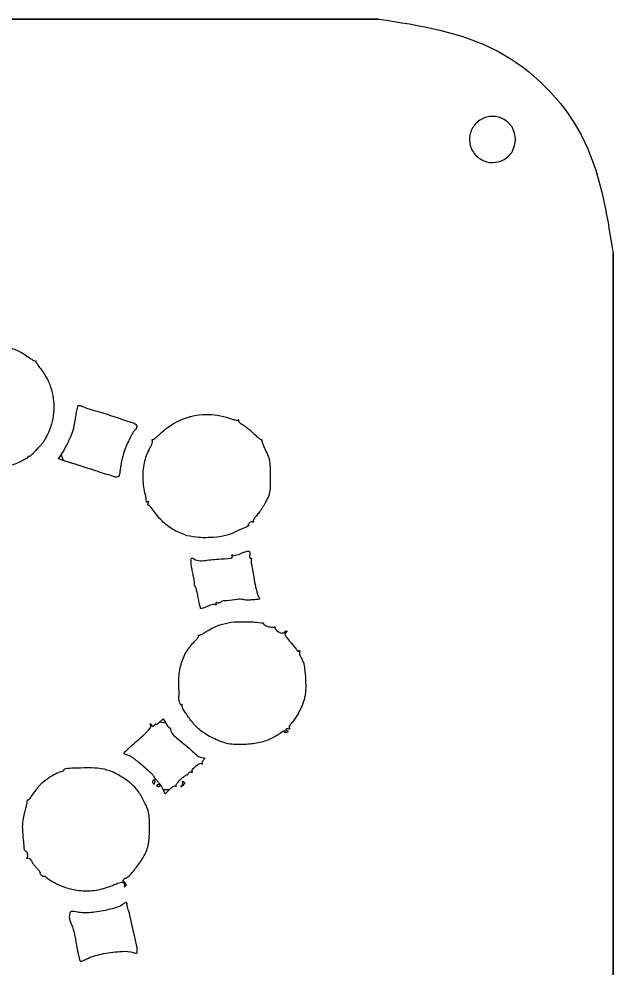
# Model space of a CAD drawing. Extents: x 39 to 164, y 11 to 266.
# Drawn here: x 113.3 to 164, y 185.1 to 266.2 of the extents above; entities that cross this region are included whole.
import ezdxf

# ---------------------------------------------------------------- set-up
doc = ezdxf.new("R2010")
doc.units = 0
doc.layers.add('Back', color=7, linetype='CONTINUOUS')
doc.layers.add('Layer_1', color=7, linetype='CONTINUOUS')

msp = doc.modelspace()

# ---------------------------------------------------------------- linework, layer by layer
at = {"layer": 'Back', "color": 7}
for points in [[(117.057994, 228.492091), (116.65423, 228.640105), (116.877694, 228.958621)], [(120.037914, 227.537347), (120.037914, 227.537347)], [(127.652972, 222.062645), (127.652961, 222.062628)], [(128.788267, 215.869566), (128.788267, 215.869578)], [(125.287264, 206.158421), (125.593647, 206.436514), (125.815465, 206.060036)], [(130.146044, 204.660276), (130.146052, 204.660264)], [(124.695317, 201.039074), (124.695317, 201.039074)], [(125.057075, 200.780857), (125.057075, 200.780857)], [(126.123327, 200.403275), (125.753498, 200.045962), (125.598445, 200.407627), (125.598445, 200.40763)], [(127.201684, 200.799981), (127.201676, 200.799964)], [(117.648183, 191.92519), (117.648183, 191.92519)], [(118.456445, 185.899376), (118.456445, 185.899376)]]:
    msp.add_lwpolyline(points, close=True, dxfattribs=at)
for points, knots in [([(109.19694, 227.989357), (109.075002, 228.028079), (108.851277, 228.099125), (108.568607, 228.195398), (108.383912, 228.28177), (108.261107, 228.338268), (108.155048, 228.339381), (108.065466, 228.318293), (108.013376, 228.266572), (107.955506, 228.293148), (108.012754, 228.350356), (107.984266, 228.44642), (107.882169, 228.543001), (107.718529, 228.636244), (107.521003, 228.751057), (107.328681, 228.90056), (107.171546, 229.065525), (107.033373, 229.206564), (106.892041, 229.286616), (106.761719, 229.29987), (106.689386, 229.256451), (106.618692, 229.287044), (106.675019, 229.365388), (106.631703, 229.49913), (106.535103, 229.690337), (106.350094, 229.933233), (106.128194, 230.243805), (105.909678, 230.616244), (105.686384, 231.048096), (105.484414, 231.543401), (105.402687, 232.241008), (105.413409, 233.085897), (105.385777, 233.939848), (105.528279, 234.727771), (105.854331, 235.332762), (106.18626, 235.935921), (106.58482, 236.459194), (107.002569, 236.87854), (107.388916, 237.216089), (107.5847, 237.472182), (107.751468, 237.612349), (107.719848, 237.704714), (107.772013, 237.719702), (107.887246, 237.633093), (108.24715, 237.800839), (108.741257, 237.908474), (109.201159, 238.211063), (109.694293, 238.282159), (110.192633, 238.298435), (111.029688, 238.302312), (112.04699, 238.241353), (113.173131, 237.921644), (113.877147, 237.478197), (114.345902, 237.126006), (114.543286, 237.03658), (114.692035, 236.932945), (114.735029, 236.992267), (114.762728, 236.975385), (114.695028, 236.92174), (114.838683, 236.775549), (114.933945, 236.553452), (115.527912, 235.849836), (116.17513, 234.54753), (116.368502, 232.537263), (115.950848, 231.119015), (115.523422, 230.342236), (115.387161, 230.100457), (115.277453, 229.9323), (115.126625, 229.797249), (114.940073, 229.58319), (114.70157, 229.319877), (114.457183, 229.053544), (114.281813, 228.909308), (114.139457, 228.795363), (114.084471, 228.85426), (114.042642, 228.817918), (114.055106, 228.721875), (113.828515, 228.609112), (113.538151, 228.437078), (112.826809, 228.128533), (111.793324, 227.846344), (110.461429, 227.732782), (109.606527, 227.90624), (109.196931, 227.989346)], [0, 0, 0, 0, 0.384055, 0.704649, 0.893157, 0.997896, 1.105336, 1.203546, 1.272359, 1.299028, 1.35309, 1.437178, 1.57687, 1.765747, 2.002007, 2.261946, 2.492574, 2.685861, 2.851236, 2.972916, 3.055263, 3.096056, 3.151175, 3.273882, 3.501977, 3.798097, 4.184616, 4.648341, 5.090901, 5.644528, 6.240536, 7.180807, 8.18219, 8.798564, 9.555055, 10.225854, 10.866596, 11.516102, 12.009973, 12.374874, 12.536367, 12.576912, 12.60829, 12.665129, 12.988986, 13.613856, 14.28106, 14.562264, 15.09881, 15.777484, 17.073117, 18.148454, 19.234267, 19.58683, 19.8479, 19.966541, 20.002898, 20.013533, 20.045623, 20.172714, 20.466074, 20.866888, 22.83192, 24.795278, 26.768243, 27.155186, 27.454525, 27.602236, 27.753719, 28.058856, 28.451721, 28.831234, 29.103223, 29.217311, 29.259696, 29.293435, 29.349346, 29.526884, 29.920399, 30.451256, 31.794669, 33.15279, 34.401997, 34.401997, 34.401997, 34.401997]), ([(116.877694, 228.958621), (117.026989, 229.203422), (117.346962, 229.728084), (117.701539, 230.500738), (117.953412, 231.129698), (118.026526, 231.620059), (118.099579, 232.023127), (118.173989, 232.507095), (118.243095, 232.855288), (118.317439, 233.221531), (118.605947, 233.159362), (119.077827, 232.927127), (120.36247, 232.577262), (121.712437, 232.149586), (122.793069, 231.769111), (123.240486, 231.630895), (123.348695, 231.398167), (123.312649, 231.267826), (123.291439, 231.174666), (123.106252, 231.062218), (122.870784, 230.604838), (122.517993, 229.932015), (122.226043, 229.22805), (122.086261, 228.64154), (121.993876, 228.199155), (121.929108, 227.749369), (121.877882, 227.403507), (121.816031, 227.119515), (121.585706, 227.031265), (121.252436, 227.184224), (120.716099, 227.30561), (120.281856, 227.453992), (120.037914, 227.537347)], [0, 0, 0, 0, 0.859245, 1.841546, 2.551015, 2.877665, 3.323005, 3.790641, 4.303531, 4.529471, 4.667147, 5.067822, 6.195129, 8.563472, 9.321125, 9.697909, 9.888923, 10.010636, 10.103125, 10.156534, 10.639364, 11.585633, 12.474159, 12.904627, 13.392601, 13.833386, 14.253576, 14.482849, 14.623721, 14.925811, 15.526569, 16.296664, 16.296664, 16.296664, 16.296664]), ([(127.652961, 222.062628), (127.275621, 222.203993), (126.531814, 222.48265), (125.5588, 223.204292), (124.976429, 223.906172), (124.615545, 224.421317), (124.45131, 224.590595), (124.336056, 224.701965), (124.260446, 224.658489), (124.286829, 224.758456), (124.305105, 224.828829), (124.370196, 224.921518), (124.320142, 225.021104), (124.233735, 224.952025), (124.186718, 224.917769), (124.112376, 224.918241), (124.174189, 225.008725), (124.144784, 225.151057), (124.121951, 225.416834), (123.945322, 226.052684), (123.82416, 227.09233), (123.968806, 228.434), (124.329978, 229.340657), (124.613394, 229.842196), (124.677919, 230.022223), (124.689284, 230.165128), (124.639064, 230.221364), (124.645872, 230.281979), (124.741192, 230.257585), (124.881175, 230.395335), (125.141138, 230.575202), (125.819172, 231.261595), (127.126594, 232.111232), (129.19486, 232.548399), (130.694455, 232.29657), (131.540348, 231.986785), (131.787557, 231.94719), (131.951659, 231.908932), (132.021568, 231.976216), (132.06215, 231.93693), (132.007087, 231.888237), (132.034378, 231.788154), (132.137167, 231.694769), (132.321551, 231.593463), (132.583016, 231.424939), (132.900231, 231.164681), (133.236502, 230.859029), (133.537513, 230.567181), (133.772671, 230.381059), (133.906977, 230.267947), (133.992025, 230.264053), (134.014685, 230.205565), (134.010251, 230.108253), (134.075642, 229.918472), (134.192595, 229.632598), (134.390335, 229.220501), (134.639234, 228.730126), (134.735396, 227.986926), (134.719404, 227.110132), (134.744693, 226.235454), (134.635587, 225.480618), (134.354372, 224.968214), (134.083505, 224.496326), (133.827167, 224.108492), (133.587693, 223.803905), (133.389609, 223.579648), (133.301887, 223.414088), (133.244255, 223.289356), (133.32174, 223.235646), (133.26831, 223.219237), (133.224347, 223.266929), (133.128101, 223.274059), (133.024, 223.235517), (132.930499, 223.156854), (132.882013, 223.080514), (132.830161, 223.002094), (132.978247, 222.913292), (132.225578, 222.651296), (131.859657, 222.408926), (130.877396, 222.018383), (129.841902, 221.909666), (128.722857, 221.874148), (127.982398, 222.004605), (127.652972, 222.062645)], [0, 0, 0, 0, 1.20493, 2.375139, 3.574023, 3.953726, 4.222556, 4.332867, 4.36324, 4.416085, 4.524606, 4.655108, 4.701762, 4.798408, 4.881984, 4.915493, 4.961829, 5.107663, 5.385142, 5.738946, 7.096278, 8.489125, 9.742984, 9.999778, 10.205569, 10.327049, 10.392551, 10.427891, 10.468413, 10.626642, 10.974357, 11.440736, 13.494131, 15.562521, 17.626502, 17.971724, 18.24451, 18.39208, 18.448077, 18.471821, 18.526877, 18.610428, 18.74907, 18.936889, 19.240698, 19.681112, 20.1652, 20.606016, 20.932382, 21.076341, 21.115764, 21.166988, 21.237658, 21.415248, 21.750793, 22.173835, 22.78441, 23.386312, 24.393949, 25.41889, 26.012386, 26.651828, 27.151399, 27.649718, 28.040954, 28.320824, 28.528293, 28.633008, 28.679111, 28.698576, 28.762859, 28.856238, 28.968193, 29.093298, 29.203991, 29.271601, 29.307862, 29.633185, 30.562098, 31.437273, 32.502669, 33.753426, 34.755859, 34.755859, 34.755859, 34.755859]), ([(120.037914, 227.537347), (119.798612, 227.616291), (119.380939, 227.754079), (118.883953, 227.916368), (118.597407, 228.008126), (118.44198, 228.053807), (118.313233, 228.098552), (118.154888, 228.156222), (117.983032, 228.215379), (117.81748, 228.266473), (117.657166, 228.30433), (117.484318, 228.348369), (117.283105, 228.412669), (117.134805, 228.464991), (117.057994, 228.492091)], [0, 0, 0, 0, 0.755959, 1.319435, 1.568457, 1.658552, 1.80538, 1.977225, 2.164135, 2.350634, 2.496639, 2.658202, 2.885631, 3.129996, 3.129996, 3.129996, 3.129996]), ([(128.788267, 215.869578), (128.772852, 215.921105), (128.725104, 216.080709), (128.663573, 216.389119), (128.585282, 216.791832), (128.501813, 217.203034), (128.416721, 217.526152), (128.345318, 217.733766), (128.275664, 217.825447), (128.246532, 217.891662), (128.2803, 217.969651), (128.263119, 218.13214), (128.223208, 218.406759), (128.141374, 218.784877), (128.05934, 219.194954), (127.990628, 219.56896), (127.977572, 219.858722), (127.937734, 220.064272), (128.068302, 220.192236), (128.509234, 219.853906), (129.559014, 220.021306), (130.205818, 220.078713), (131.682401, 220.138973), (131.445839, 220.412959), (131.500896, 220.442777), (131.562278, 220.379389), (131.702254, 220.385776), (131.887957, 220.420506), (132.108499, 220.509347), (132.338484, 220.61021), (132.564854, 220.692478), (132.750954, 220.73872), (132.926935, 220.785824), (133.024288, 220.621777), (132.973848, 220.447178), (132.972937, 220.292802), (132.97732, 220.154515), (133.058091, 220.142432), (133.113687, 220.180769), (133.139543, 220.107509), (133.058688, 219.958382), (133.168684, 219.45923), (133.331593, 218.50257), (133.488009, 217.568403), (133.702007, 216.932393), (133.735602, 216.797623), (133.873853, 216.724192), (133.7463, 216.615063), (133.525599, 216.633727), (133.196915, 216.57852), (132.855374, 216.58477), (132.594902, 216.566238), (132.313213, 216.657279), (131.778858, 216.639778), (131.173228, 216.50125), (130.567813, 216.524341), (130.428182, 216.318636), (130.331404, 216.311609), (130.235165, 216.328068), (130.157639, 216.377145), (130.076781, 216.335844), (130.124691, 216.269815), (130.170973, 216.209814), (130.103746, 216.160682), (130.010827, 216.22181), (129.838732, 216.196804), (129.607517, 216.14158), (129.347899, 216.028929), (129.106317, 215.930423), (128.919662, 215.85209), (128.819365, 215.86543), (128.788267, 215.869566)], [0, 0, 0, 0, 0.161302, 0.499626, 0.942165, 1.393372, 1.755103, 1.951376, 2.037965, 2.106009, 2.150736, 2.282812, 2.583969, 2.99133, 3.438406, 3.84358, 4.120051, 4.329786, 4.420237, 4.587079, 5.719675, 7.229553, 7.929386, 7.985188, 8.011466, 8.079539, 8.208614, 8.41095, 8.652522, 8.915264, 9.169617, 9.361511, 9.522277, 9.631552, 9.856153, 10.0327, 10.13586, 10.194078, 10.247305, 10.289307, 10.372133, 10.753141, 11.706806, 13.382417, 13.55227, 13.704861, 13.813057, 13.874764, 14.108761, 14.478321, 14.863767, 15.138626, 15.246858, 15.746542, 16.688711, 17.235191, 17.305017, 17.39297, 17.500779, 17.603671, 17.64647, 17.72006, 17.793011, 17.832651, 17.922774, 18.083621, 18.338869, 18.640887, 18.92514, 19.132427, 19.225583, 19.225583, 19.225583, 19.225583]), ([(130.146052, 204.660264), (129.946063, 204.751397), (129.559608, 204.9275), (129.044524, 205.237244), (128.492815, 205.672406), (127.954506, 206.2865), (127.519735, 206.938164), (127.183672, 207.409907), (127.226965, 207.647293), (127.162886, 207.716066), (127.097603, 207.567481), (126.90093, 208.094933), (126.987374, 208.562519), (126.877452, 209.722486), (127.030151, 210.903121), (127.454869, 212.070987), (128.003747, 212.782618), (128.432764, 213.198303), (128.56027, 213.36873), (128.65121, 213.525931), (128.575391, 213.566742), (128.602938, 213.609605), (128.681884, 213.563893), (128.827984, 213.645183), (129.057327, 213.742066), (129.502538, 214.039517), (130.180348, 214.405698), (131.160552, 214.677175), (132.180205, 214.749015), (133.182127, 214.719626), (133.732176, 214.67238), (134.1829, 214.623573), (134.158587, 214.471192), (134.326242, 214.420149), (134.489308, 214.334225), (134.715616, 214.275986), (134.907144, 214.254329), (135.050665, 214.253253), (135.113887, 214.319643), (135.170931, 214.287532), (135.108166, 214.228289), (135.136128, 214.123962), (135.232247, 214.010747), (135.395655, 213.89126), (135.575426, 213.775224), (135.796307, 213.7526), (135.969545, 213.824883), (136.074962, 213.966836), (136.204331, 213.91181), (136.015786, 213.801186), (135.960103, 213.615841), (136.162877, 213.308213), (136.439152, 213.01406), (136.732172, 212.680199), (136.92645, 212.433792), (137.025618, 212.293684), (137.050957, 212.202135), (137.120768, 212.207324), (137.176695, 212.228962), (137.230998, 212.282433), (137.282649, 212.238801), (137.208853, 212.171707), (137.223789, 212.040932), (137.265374, 211.860667), (137.396801, 211.590344), (137.594046, 211.228139), (137.687745, 210.584091), (137.738537, 209.90632), (137.764098, 209.218026), (137.743933, 208.705569), (137.65915, 208.112075), (137.393372, 207.452956), (137.048373, 206.730149), (136.697345, 206.24267), (136.450495, 205.963291), (136.359695, 205.81519), (136.339209, 205.686463), (136.386355, 205.631191), (136.377875, 205.572404), (136.272224, 205.57214), (136.189553, 205.610489), (136.03332, 205.536087), (136.147054, 205.447058), (136.243911, 205.414575), (136.218833, 205.301597), (136.109525, 205.288047), (136.037183, 205.247822), (135.950938, 205.265769), (135.994289, 205.344527), (136.043018, 205.503087), (135.666726, 205.258246), (135.316278, 205.014725), (134.47161, 204.555124), (133.404678, 204.303281), (132.361281, 204.233364), (131.497301, 204.242415), (130.79801, 204.381922), (130.380035, 204.560374), (130.146044, 204.660276)], [0, 0, 0, 0, 0.659057, 1.273545, 1.796974, 2.765371, 3.680164, 4.236731, 4.340528, 4.382462, 4.45314, 4.633998, 5.347796, 6.490172, 7.776527, 9.002706, 10.129581, 10.482328, 10.736347, 10.849822, 10.899382, 10.920942, 10.971369, 11.114124, 11.387231, 11.736869, 12.70459, 13.696482, 14.746853, 15.807642, 16.538545, 16.745947, 16.800378, 16.939857, 17.159876, 17.406311, 17.615, 17.748906, 17.819324, 17.845733, 17.904383, 17.996418, 18.146659, 18.344802, 18.603586, 18.777487, 18.983003, 19.16774, 19.195681, 19.34936, 19.532025, 19.797248, 20.350243, 20.789519, 21.122849, 21.280249, 21.323239, 21.375016, 21.453104, 21.524571, 21.550681, 21.617913, 21.74075, 21.936218, 22.173391, 22.638158, 23.163908, 24.101122, 24.685555, 25.227388, 25.638555, 26.477053, 27.343115, 28.037345, 28.272806, 28.456112, 28.562601, 28.626643, 28.665188, 28.706912, 28.895611, 28.978461, 29.087708, 29.197226, 29.252133, 29.376317, 29.474914, 29.522217, 29.575704, 29.690168, 29.896863, 30.396329, 31.392938, 32.51279, 33.73937, 34.502882, 35.101637, 35.863137, 35.863137, 35.863137, 35.863137]), ([(125.598445, 200.40763), (125.5585, 200.485305), (125.47102, 200.655411), (125.303707, 200.893352), (125.114926, 201.108041), (124.958179, 201.285738), (124.838495, 201.409796), (124.800635, 201.591022), (124.494646, 201.851085), (123.984914, 202.328642), (123.42892, 202.799547), (122.979272, 203.132849), (122.748602, 203.271642), (122.548105, 203.353608), (122.394374, 203.39728), (122.296459, 203.440471), (122.209474, 203.540766), (122.440876, 203.698131), (122.632826, 203.937449), (123.238527, 204.439182), (123.862305, 204.997501), (124.412263, 205.505337), (124.599162, 205.83439), (124.45712, 205.997621), (124.552647, 206.040284), (124.596069, 205.902901), (124.661361, 205.810454), (124.796398, 205.804421), (124.847841, 205.920277), (124.895734, 205.980384), (124.964251, 206.040856), (124.975352, 205.980954), (125.052717, 205.962088), (125.153024, 206.053848), (125.236298, 206.118718), (125.287264, 206.158421)], [0, 0, 0, 0, 0.26179, 0.573311, 0.870126, 1.116083, 1.292996, 1.36774, 1.659734, 2.428723, 3.518359, 3.821723, 4.109333, 4.322472, 4.470738, 4.585216, 4.649489, 4.817238, 5.197167, 5.708939, 7.085763, 7.734264, 7.997005, 8.122595, 8.143867, 8.272545, 8.416468, 8.489837, 8.628472, 8.726116, 8.777207, 8.813114, 8.859635, 8.985597, 9.184305, 9.184305, 9.184305, 9.184305]), ([(125.815465, 206.060036), (125.85594, 205.996244), (125.927907, 205.88282), (126.028473, 205.749571), (126.1152, 205.684408), (126.185976, 205.665758), (126.217152, 205.601452), (126.243594, 205.215535), (127.049704, 204.553711), (127.986979, 203.806146), (128.620563, 203.128299), (129.141372, 203.117339), (129.105956, 202.997552), (129.019439, 202.928375), (128.937176, 202.817893), (128.900305, 202.708823), (128.904517, 202.631413), (128.970081, 202.584494), (128.916044, 202.567132), (128.806234, 202.678213), (128.467663, 202.461203), (128.25413, 202.283696), (127.961659, 202.006077), (128.084182, 201.884284), (128.036858, 201.844653), (127.985109, 201.898486), (127.896248, 201.902582), (127.798744, 201.850614), (127.725403, 201.750954), (127.678263, 201.684928), (127.621688, 201.596051), (127.586115, 201.654194), (127.466946, 201.592636), (127.324078, 201.480545), (127.089836, 201.28788), (126.868852, 201.071559), (126.735648, 200.892282), (126.648228, 200.746308), (126.717629, 200.680198), (126.669981, 200.644777), (126.611137, 200.707306), (126.473655, 200.664714), (126.308873, 200.568116), (126.190123, 200.462617), (126.123327, 200.403275)], [0, 0, 0, 0, 0.22694, 0.403508, 0.496698, 0.548283, 0.61309, 0.691637, 1.71311, 3.359796, 4.447428, 4.522802, 4.587538, 4.736827, 4.877215, 4.989935, 5.070382, 5.118097, 5.137826, 5.203626, 5.538571, 6.030026, 6.329559, 6.389126, 6.41449, 6.478146, 6.564926, 6.67089, 6.797898, 6.912313, 6.975843, 7.002804, 7.073503, 7.29143, 7.617042, 7.954509, 8.206166, 8.331463, 8.386355, 8.411347, 8.47227, 8.590303, 8.796711, 9.062077, 9.062077, 9.062077, 9.062077]), ([(117.648183, 191.92519), (117.388815, 192.011377), (116.864866, 192.185486), (116.202611, 192.505541), (115.765443, 192.779702), (115.584997, 192.967606), (115.493947, 193.025234), (115.411443, 193.014414), (115.330284, 193.000814), (115.243363, 193.05563), (115.157603, 193.131308), (115.11056, 193.207738), (115.050901, 193.282719), (115.100453, 193.315071), (115.079122, 193.398924), (114.981596, 193.494631), (114.836114, 193.659748), (114.653664, 193.857738), (114.482967, 194.079707), (114.351513, 194.292585), (114.246402, 194.460669), (114.136123, 194.561908), (114.026986, 194.581419), (113.96791, 194.515926), (113.924704, 194.568033), (114.028441, 194.66565), (114.00089, 194.86157), (113.98505, 195.088885), (113.853169, 195.189974), (113.754401, 195.192722), (113.729021, 195.292488), (113.704497, 195.438007), (113.688577, 195.720379), (113.648524, 196.123029), (113.599281, 196.658898), (113.555592, 197.22731), (113.594894, 197.815106), (113.721454, 198.314481), (113.841391, 198.755873), (113.920663, 199.07925), (113.959125, 199.309057), (113.972432, 199.418895), (113.983197, 199.499218), (114.048314, 199.490579), (114.135758, 199.5709), (114.261736, 199.723177), (114.433826, 199.968198), (114.633212, 200.252317), (114.845982, 200.523698), (115.1417, 200.877133), (115.621264, 201.251456), (116.201513, 201.642286), (116.688853, 201.865968), (116.956941, 201.949904), (117.080708, 201.990104), (117.098686, 202.125214), (117.466928, 202.211419), (118.099473, 202.227103), (119.140237, 202.262297), (120.252045, 202.238899), (121.326867, 201.926576), (122.215482, 201.397301), (123.021693, 200.80572), (123.634499, 200.068287), (124.01808, 199.313136), (124.32241, 198.625724), (124.425492, 197.908422), (124.415336, 197.110866), (124.414517, 196.312044), (124.334344, 195.637562), (124.098644, 194.955114), (123.653054, 194.188143), (123.057503, 193.454657), (122.608049, 192.897525), (122.218487, 192.790435), (122.1563, 192.59416), (122.310955, 192.48155), (122.40865, 192.371503), (122.452468, 192.230883), (122.365275, 192.174389), (122.310051, 192.124192), (122.246732, 192.150147), (122.303343, 192.210846), (122.312928, 192.28507), (122.281574, 192.379466), (122.202562, 192.476431), (122.020129, 192.52008), (121.751534, 192.437344), (121.15439, 192.168315), (120.195614, 191.839859), (118.899551, 191.697959), (118.059192, 191.850556), (117.648183, 191.92519)], [0, 0, 0, 0, 0.818495, 1.653444, 2.210928, 2.339381, 2.443215, 2.513847, 2.583449, 2.683196, 2.805476, 2.917171, 2.986309, 3.018224, 3.063567, 3.210536, 3.435751, 3.719387, 4.019722, 4.273368, 4.469743, 4.614373, 4.709634, 4.777136, 4.803169, 4.873743, 5.1126, 5.377503, 5.519922, 5.566263, 5.650028, 5.775355, 6.038254, 6.478041, 6.999506, 7.649049, 8.187831, 8.756794, 9.192406, 9.55564, 9.768473, 9.865225, 9.924781, 9.952973, 10.038674, 10.255679, 10.562551, 10.928463, 11.299614, 11.596346, 12.308848, 13.108303, 13.708323, 13.874878, 13.98993, 14.046017, 14.24866, 14.932309, 16.116232, 17.283859, 18.276926, 19.426897, 20.372327, 21.264444, 22.27097, 22.908704, 23.506694, 24.425474, 25.301213, 25.903369, 26.451969, 27.455943, 28.538631, 29.311443, 29.543621, 29.650815, 29.849616, 30.025402, 30.12394, 30.226682, 30.303251, 30.330928, 30.389919, 30.472509, 30.567781, 30.674898, 30.835653, 31.091611, 31.502849, 32.808466, 34.112209, 35.360255, 35.360255, 35.360255, 35.360255]), ([(124.695317, 201.039074), (124.687819, 201.066184), (124.674075, 201.115873), (124.718157, 201.187598), (124.7944, 201.205345), (124.87094, 201.187514), (124.914178, 201.116181), (124.895993, 201.035112), (124.859613, 200.96272), (124.831515, 200.912608), (124.794438, 200.867607), (124.757476, 200.912641), (124.728568, 200.962378), (124.707352, 201.011314), (124.695317, 201.039074)], [0, 0, 0, 0, 0.081231, 0.148883, 0.225355, 0.301823, 0.369475, 0.450706, 0.539392, 0.607044, 0.64154, 0.676038, 0.74369, 0.832374, 0.832374, 0.832374, 0.832374]), ([(127.201676, 200.799964), (127.223391, 200.829857), (127.263706, 200.885353), (127.280978, 200.985043), (127.266653, 201.046408), (127.207141, 201.099362), (127.272862, 201.101647), (127.321313, 201.059895), (127.41333, 201.016873), (127.413708, 200.894483), (127.335942, 200.812549), (127.256466, 200.722495), (127.193635, 200.677603), (127.129838, 200.622041), (127.102639, 200.675862), (127.151972, 200.73002), (127.182782, 200.77338), (127.201684, 200.799981)], [0, 0, 0, 0, 0.110525, 0.205191, 0.281847, 0.326244, 0.351304, 0.426992, 0.535959, 0.616594, 0.748693, 0.866921, 0.963209, 1.019467, 1.044762, 1.108811, 1.210478, 1.210478, 1.210478, 1.210478]), ([(125.057075, 200.780857), (125.071924, 200.796867), (125.102037, 200.829334), (125.174876, 200.840666), (125.250241, 200.807537), (125.363274, 200.766723), (125.303347, 200.651563), (125.189851, 200.682799), (125.10018, 200.681041), (125.037089, 200.725374), (125.050555, 200.762757), (125.057075, 200.780857)], [0, 0, 0, 0, 0.064279, 0.130358, 0.200729, 0.329159, 0.377373, 0.52418, 0.607566, 0.662983, 0.715003, 0.715003, 0.715003, 0.715003]), ([(118.456445, 185.899376), (118.373959, 186.232162), (118.145315, 187.154616), (118.028239, 188.478378), (117.473114, 189.474525), (117.687885, 190.032853), (118.097159, 189.967907), (118.722775, 189.849263), (119.868993, 189.911009), (121.065131, 190.174878), (121.967852, 190.435024), (122.284772, 190.715649), (122.37239, 190.770195), (122.516534, 190.755083), (122.515938, 190.396424), (122.692536, 189.989013), (122.820648, 189.296459), (122.992467, 188.566175), (123.145142, 187.888863), (123.287778, 187.252776), (123.39173, 186.863816), (123.385024, 186.370508), (122.789452, 186.607737), (121.933057, 186.610145), (120.564302, 186.452623), (119.401554, 186.144086), (118.843739, 185.836779), (118.528245, 185.725232), (118.478398, 185.846129), (118.456445, 185.899376)], [0, 0, 0, 0, 1.026075, 2.844185, 4.016254, 4.169188, 4.465237, 5.030938, 6.236904, 7.759247, 8.795674, 8.93148, 9.034294, 9.094664, 9.326146, 9.855149, 10.568045, 11.367112, 12.121792, 12.668707, 13.258245, 13.527539, 13.744511, 14.781046, 16.36887, 17.777946, 18.250971, 18.443196, 18.59449, 18.59449, 18.59449, 18.59449])]:
    msp.add_open_spline(points, degree=3, knots=knots, dxfattribs=at)
at = {"layer": 'Layer_1', "color": 1}
for points in [[(58.986985, 266.167939), (143.986987, 266.167939)], [(155.672542, 255.885706), (155.672542, 255.885706)], [(163.986986, 246.16794), (163.986986, 161.167937)]]:
    msp.add_lwpolyline(points, close=True, dxfattribs=at)
for points, knots in [([(143.986987, 266.167939), (147.497035, 265.622157), (154.405269, 264.547987), (162.367034, 256.586222), (163.441204, 249.677988), (163.986986, 246.16794)], [0, 0, 0, 0, 10.469915, 20.60616, 31.076076, 31.076076, 31.076076, 31.076076]), ([(155.672542, 255.885706), (155.618395, 255.538843), (155.511709, 254.855404), (154.729211, 254.102601), (153.87615, 253.871769), (153.189665, 253.963346), (152.70961, 254.161978), (152.297264, 254.478212), (151.981071, 254.890567), (151.782262, 255.37054), (151.71425, 255.885706), (151.782262, 256.400871), (151.981071, 256.880845), (152.297264, 257.2932), (152.70961, 257.609434), (153.189665, 257.808065), (153.87615, 257.899642), (154.729211, 257.668811), (155.511709, 256.916008), (155.618395, 256.232569), (155.672542, 255.885706)], [0, 0, 0, 0, 1.02887, 2.027225, 3.056095, 3.57121, 4.082063, 4.597178, 5.112293, 5.623146, 6.138261, 6.653376, 7.164228, 7.679343, 8.194459, 8.705311, 9.220426, 10.249297, 11.247651, 12.276521, 12.276521, 12.276521, 12.276521])]:
    msp.add_open_spline(points, degree=3, knots=knots, dxfattribs=at)

doc.saveas('drawing.dxf')
